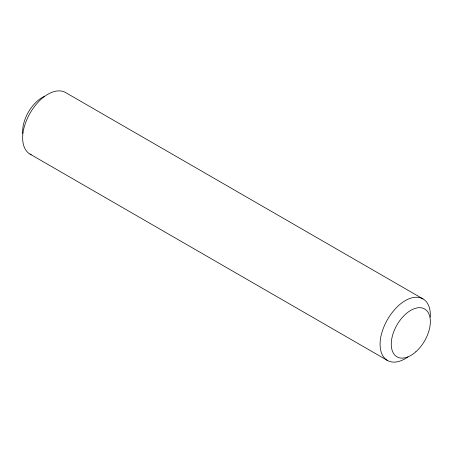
<?xml version="1.0" encoding="UTF-8"?>
<svg xmlns="http://www.w3.org/2000/svg" width="453" height="453" viewBox="0 0 453 453"><rect width="100%" height="100%" fill="white"/><g stroke="black" fill="none" stroke-linecap="round" stroke-linejoin="round"><path stroke-width="0.68" d="M422.989 298.901L65.555 92.537A35.544 20.521 -60 0 0 41.28 99.043C32.452 107.259 26.212 118.074 23.505 129.824A35.544 20.521 -60 0 0 31.206 154.7M30.011 154.099L387.445 360.463M430.299 317.094A35.544 20.521 -60 0 0 398.714 305.407C389.891 313.623 383.646 324.439 380.945 336.188A35.544 20.521 -60 0 0 407.949 356.953M22.746 133.533A27.644 15.963 -60 0 1 44.751 96.24M415.86 351.788A27.644 15.963 -60 0 0 424.625 308.963A27.644 15.963 -60 0 0 391.924 337.966A27.644 15.963 -60 0 0 415.86 351.788"/></g></svg>
